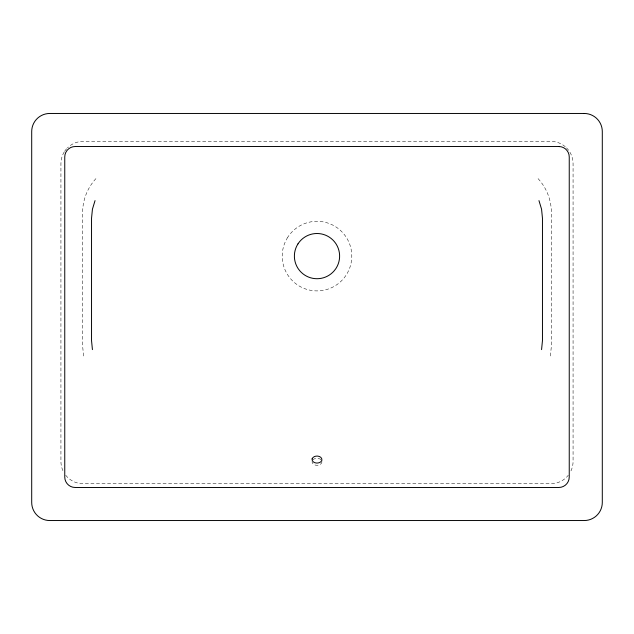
<?xml version="1.0" encoding="UTF-8"?>
<svg xmlns="http://www.w3.org/2000/svg" width="634" height="634" viewBox="0 0 634 634"><rect width="100%" height="100%" fill="white"/><g stroke="black" fill="none" stroke-linecap="round" stroke-linejoin="round"><path stroke-width="0.48" stroke-dasharray="3.17 2.38" d="M550.399 355.999L551.366 346.227L551.366 212.62A50.102 50.102 0 0 0 536.689 177.195M322.009 461.79C321.311 466.473 312.689 466.473 311.991 461.79M312.831 459.856C315.058 457.788 318.942 457.788 321.169 459.856M83.601 355.999L82.634 346.227L82.634 212.62A50.102 50.102 0 0 1 97.311 177.195M565.266 146.7A22.269 22.269 0 0 0 550.803 141.366L83.197 141.366A22.269 22.269 0 0 0 67.45 147.888M566.55 147.888A22.269 22.269 0 0 1 573.073 163.635L573.073 461.457A22.269 22.269 0 0 1 570.648 471.569M64.208 151.994A22.269 22.269 0 0 0 60.927 163.635L60.927 461.457A22.269 22.269 0 0 0 63.352 471.569M64.676 151.264A22.269 22.269 0 0 1 66.847 148.514M65.706 475.246A22.269 22.269 0 0 0 83.197 483.726L550.803 483.726A22.269 22.269 0 0 0 568.294 475.246M287.733 237.29L287.622 237.473A34.791 34.791 0 0 0 287.622 274.752L288.565 276.162A34.791 34.791 0 0 0 345.435 276.162L346.378 274.752A34.791 34.791 0 0 0 346.378 237.473L345.435 236.062A34.791 34.791 0 0 0 288.565 236.062L287.733 237.29"/><path stroke-width="0.95" d="M541.571 349.619L542.458 340.656L542.458 218.191L541.571 209.228L538.963 200.613M95.037 200.613L92.429 209.228L91.542 218.191L91.542 340.656L92.429 349.619M312.087 458.889C311.651 463.882 320.36 464.492 321.913 460.244C322.349 455.252 313.64 454.641 312.087 458.889M297.98 243.884L297.901 243.995A22.618 22.618 0 0 0 297.901 268.23L298.519 269.141A22.618 22.618 0 0 0 335.481 269.141L336.099 268.23A22.618 22.618 0 0 0 336.099 243.995L335.481 243.084A22.618 22.618 0 0 0 298.519 243.084L297.98 243.884M584.207 113.462L49.793 113.462A18.093 18.093 0 0 0 31.7 131.555L31.7 502.445A18.093 18.093 0 0 0 49.793 520.538L584.207 520.538A18.093 18.093 0 0 0 602.3 502.445L602.3 131.555A18.093 18.093 0 0 0 584.207 113.462M558.808 146.517L75.192 146.517A10.437 10.437 0 0 0 64.755 156.955L64.755 477.045A10.437 10.437 0 0 0 75.192 487.483L558.808 487.483A10.437 10.437 0 0 0 569.245 477.045L569.245 156.955A10.437 10.437 0 0 0 558.808 146.517"/></g></svg>
